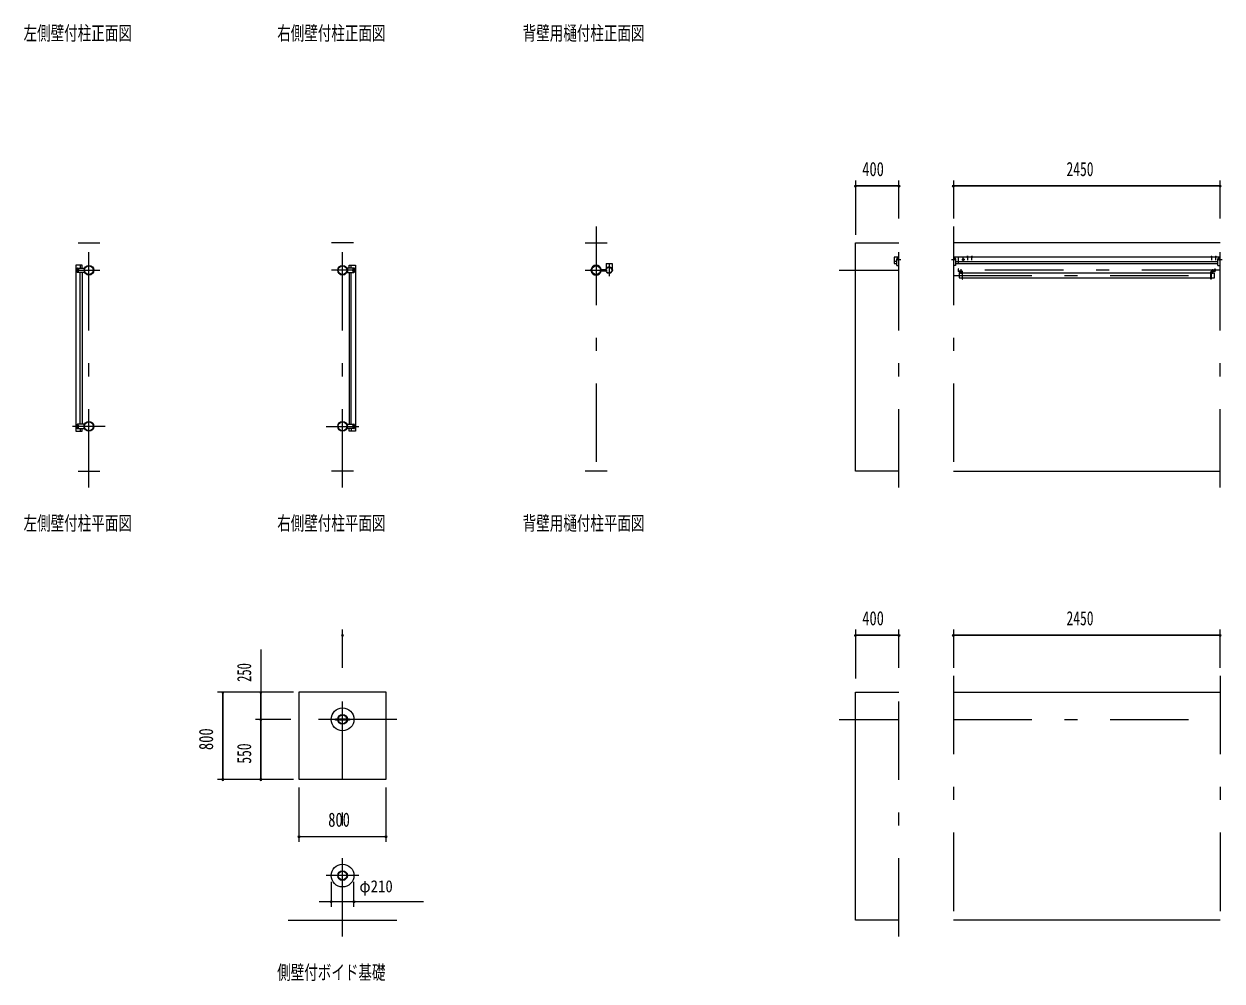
# Model space of a CAD drawing. Units: millimetres, scale not verified. Extents: x -26655 to 26659, y -10500 to 10500.
# Drawn here: x -26655 to -15650, y -8113 to 676 of the extents above; entities that cross this region are included whole.
import ezdxf
from ezdxf.enums import TextEntityAlignment as Align

# ---------------------------------------------------------------- set-up
doc = ezdxf.new("R2010")
doc.units = ezdxf.units.MM
doc.header["$LTSCALE"] = 60
doc.linetypes.add('USER3', pattern=[24, 12, -5, 2, -5])
for name, color, linetype, lineweight in [('0-2_1-05BOLD', 7, 'Continuous', 18), ('0-3_1-25CENTER', 3, 'USER3', 18), ('0-5_1-55DIM', 3, 'Continuous', 18)]:
    doc.layers.add(name, color=color, linetype=linetype, lineweight=lineweight)
doc.styles.add('ＭＳ ゴシック', font='')
doc.styles.get('ＭＳ ゴシック').set_extended_font_data('MS Gothic')

msp = doc.modelspace()

# ---------------------------------------------------------------- linework, layer by layer
at = {"layer": '0-2_1-05BOLD'}
for p, q in [((-26158.82, -1335.33), (-25958.83, -1335.33)), ((-23629.09, -1335.33), (-23829.09, -1335.33)), ((-21499.36, -1335.33), (-21299.36, -1335.33)), ((-15667.91, -1335.33), (-18117.91, -1335.33)), ((-26138.38, -1540.33), (-26138.38, -1565.33)), ((-26120.78, -1565.33), (-26120.78, -1540.33)), ((-23667.14, -1565.33), (-23667.14, -1540.33)), ((-23649.54, -1565.33), (-23649.54, -1540.33)), ((-21308.86, -1523.38), (-21308.86, -1575.81)), ((-18637.91, -1505.78), (-18662.91, -1505.78)), ((-18637.91, -1540.78), (-18637.91, -1480.28)), ((-18632.91, -1475.28), (-18617.91, -1475.28)), ((-18626.41, -1481.78), (-18622.71, -1481.78)), ((-18622.71, -1489.78), (-18626.41, -1489.78)), ((-18117.91, -1475.28), (-18102.91, -1475.28)), ((-15667.91, -1465.78), (-18113.62, -1465.78)), ((-18113.1, -1481.78), (-18109.41, -1481.78)), ((-18109.41, -1489.78), (-18113.1, -1489.78)), ((-18097.91, -1505.78), (-15687.9, -1505.78)), ((-18097.91, -1523.38), (-15687.9, -1523.38)), ((-18072.91, -1465.78), (-18072.91, -1523.38)), ((-18071.91, -1467.38), (-18072.91, -1467.38)), ((-18072.91, -1502.38), (-18071.91, -1502.38)), ((-18071.91, -1523.38), (-18071.91, -1465.78)), ((-17990.29, -1464.18), (-17990.29, -1460.68)), ((-17984.52, -1460.68), (-17984.52, -1464.18)), ((-17953.66, -1464.18), (-17953.66, -1465.78)), ((-17950.29, -1464.18), (-17950.29, -1460.68)), ((-17944.52, -1460.68), (-17944.52, -1464.18)), ((-15750.29, -1460.68), (-15750.29, -1464.18)), ((-15744.52, -1464.18), (-15744.52, -1460.68)), ((-15741.16, -1464.18), (-15741.16, -1465.78)), ((-15710.29, -1460.68), (-15710.29, -1464.18)), ((-15704.52, -1464.18), (-15704.52, -1460.68)), ((-15687.9, -1540.78), (-15687.9, -1480.28)), ((-15682.91, -1475.28), (-15667.91, -1475.28)), ((-15676.41, -1481.78), (-15672.71, -1481.78)), ((-15672.71, -1489.78), (-15676.41, -1489.78)), ((-26168.88, -1600.33), (-26168.88, -1570.33)), ((-26103.38, -1605.33), (-26163.88, -1605.33)), ((-26162.38, -1580.53), (-26162.38, -1576.83)), ((-26162.38, -1590.13), (-26162.38, -1593.83)), ((-26154.38, -1576.83), (-26154.38, -1580.53)), ((-26154.38, -1593.83), (-26154.38, -1590.13)), ((-26138.38, -2999.33), (-26138.38, -1605.33)), ((-26120.78, -1605.33), (-26120.78, -2999.33)), ((-23684.54, -1605.33), (-23624.04, -1605.33)), ((-23667.14, -1605.33), (-23667.14, -2999.33)), ((-23649.54, -2999.33), (-23649.54, -1605.33)), ((-23633.54, -1576.83), (-23633.54, -1580.53)), ((-23633.54, -1593.83), (-23633.54, -1590.13)), ((-23625.54, -1580.53), (-23625.54, -1576.83)), ((-23625.54, -1590.13), (-23625.54, -1593.83)), ((-23619.04, -1600.33), (-23619.04, -1570.33)), ((-21354.91, -1582.33), (-21308.7, -1582.33)), ((-21308.7, -1588.33), (-21354.91, -1588.33)), ((-21310.09, -1580.72), (-21353.44, -1580.72)), ((-21353.44, -1589.93), (-21310.09, -1589.93)), ((-18637.91, -1540.78), (-18617.91, -1540.78)), ((-18038.55, -1595.33), (-18068.15, -1595.33)), ((-18068.15, -1598.53), (-18038.55, -1598.53)), ((-15752.46, -1613.13), (-18033.35, -1613.13)), ((-15747.26, -1595.33), (-15717.66, -1595.33)), ((-15717.66, -1598.53), (-15747.26, -1598.53)), ((-15687.9, -1540.78), (-15667.91, -1540.78)), ((-18033.35, -1655.83), (-15752.46, -1655.83)), ((-26168.88, -3004.33), (-26168.88, -3034.33)), ((-26163.88, -3039.33), (-26103.38, -3039.33)), ((-26162.38, -3014.53), (-26162.38, -3010.83)), ((-26162.38, -3024.13), (-26162.38, -3027.83)), ((-26154.38, -3010.83), (-26154.38, -3014.53)), ((-26154.38, -3027.83), (-26154.38, -3024.13)), ((-26138.38, -3039.33), (-26138.38, -3064.33)), ((-23684.54, -2999.33), (-23624.04, -2999.33)), ((-23649.54, -3039.33), (-23649.54, -3064.33)), ((-23633.54, -3010.83), (-23633.54, -3014.53)), ((-23633.54, -3027.83), (-23633.54, -3024.13)), ((-23625.54, -3014.53), (-23625.54, -3010.83)), ((-23625.54, -3024.13), (-23625.54, -3027.83)), ((-23619.04, -3004.33), (-23619.04, -3034.33)), ((-26158.82, -3430.33), (-25958.83, -3430.33)), ((-23629.09, -3430.33), (-23829.09, -3430.33)), ((-21299.36, -3430.33), (-21499.36, -3430.33)), ((-18617.91, -3430.33), (-19017.91, -3430.33)), ((-18117.91, -3430.33), (-15667.91, -3430.33)), ((-18117.91, -5460.33), (-15667.91, -5460.33)), ((-23768.91, -5703.83), (-23689.27, -5703.83)), ((-23689.27, -5716.83), (-23768.91, -5716.83)), ((-23685.02, -5703.83), (-23664.09, -5703.83)), ((-24229.09, -7555.33), (-23229.09, -7555.33)), ((-18617.91, -7555.33), (-19017.9, -7555.33)), ((-15667.91, -7555.33), (-18117.91, -7555.33))]:
    msp.add_line(p, q, dxfattribs=at)
for points in [[(-19017.91, -3430.33), (-19017.91, -1335.33), (-18617.91, -1335.33)], [(-26120.78, -1540.33), (-26178.38, -1540.33), (-26178.38, -3064.33), (-26120.78, -3064.33), (-26120.78, -3039.33)], [(-23667.14, -1540.33), (-23609.54, -1540.33), (-23609.54, -3064.33), (-23667.14, -3064.33), (-23667.14, -3039.33)], [(-21308.86, -1523.38), (-21253.86, -1523.38), (-21253.86, -1575.81)], [(-18617.91, -1465.78), (-18662.91, -1465.78), (-18662.91, -1523.38), (-18637.91, -1523.38)], [(-18617.91, -1480), (-18622.91, -1482.89), (-18622.91, -1488.67), (-18617.91, -1491.55)], [(-18117.91, -1491.55), (-18112.91, -1488.67), (-18112.91, -1482.89), (-18117.9, -1480)], [(-18097.91, -1480.28), (-18097.91, -1540.78), (-18117.91, -1540.78)], [(-17993.66, -1465.78), (-17993.66, -1464.18), (-17981.16, -1464.18), (-17981.16, -1465.78)], [(-17981.63, -1464.18), (-17981.63, -1460.68), (-17982.51, -1460.18), (-17992.31, -1460.18), (-17993.18, -1460.68), (-17993.18, -1464.18)], [(-17953.66, -1464.18), (-17941.16, -1464.18), (-17941.16, -1465.78)], [(-17941.63, -1464.18), (-17941.63, -1460.68), (-17942.51, -1460.18), (-17952.31, -1460.18), (-17953.18, -1460.68), (-17953.18, -1464.18)], [(-15741.16, -1464.18), (-15753.66, -1464.18), (-15753.66, -1465.78)], [(-15753.18, -1464.18), (-15753.18, -1460.68), (-15752.31, -1460.18), (-15742.51, -1460.18), (-15741.63, -1460.68), (-15741.63, -1464.18)], [(-15701.15, -1465.78), (-15701.15, -1464.18), (-15713.66, -1464.18), (-15713.66, -1465.78)], [(-15713.18, -1464.18), (-15713.18, -1460.68), (-15712.3, -1460.18), (-15702.51, -1460.18), (-15701.63, -1460.68), (-15701.63, -1464.18)], [(-15667.91, -1480), (-15672.91, -1482.89), (-15672.91, -1488.67), (-15667.91, -1491.55)], [(-26163.88, -1565.33), (-26103.38, -1565.33), (-26103.38, -1605.33)], [(-23624.04, -1565.33), (-23684.54, -1565.33), (-23684.54, -1605.33)], [(-18070.16, -1593.33), (-18070.16, -1573.33), (-18073.35, -1573.33), (-18073.35, -1593.33)], [(-18036.55, -1613.13), (-18065.4, -1613.13), (-18065.4, -1655.83), (-18036.55, -1655.83)], [(-18036.56, -1600.53), (-18036.56, -1666.33), (-18033.35, -1666.33), (-18033.35, -1600.53)], [(-15749.26, -1600.53), (-15749.26, -1666.33), (-15752.46, -1666.33), (-15752.46, -1600.53)], [(-15749.26, -1655.83), (-15720.41, -1655.83), (-15720.41, -1613.13), (-15749.26, -1613.13)], [(-15715.65, -1593.33), (-15715.65, -1573.33), (-15712.46, -1573.33), (-15712.46, -1593.33)], [(-26103.38, -3039.33), (-26103.38, -2999.33), (-26163.88, -2999.33)], [(-23624.04, -3039.33), (-23684.54, -3039.33), (-23684.54, -2999.33)], [(-19017.9, -7555.33), (-19017.9, -5460.33), (-18617.91, -5460.33)], [(-23773.17, -5716.83), (-23794.09, -5716.83), (-23794.09, -5703.83), (-23773.17, -5703.83)], [(-23664.09, -5703.83), (-23664.09, -5716.83), (-23685.02, -5716.83)]]:
    msp.add_lwpolyline(points, dxfattribs=at)
for points in [[(-18031.91, -1488.67), (-18026.91, -1491.55), (-18021.91, -1488.67), (-18021.91, -1482.89), (-18026.91, -1480), (-18031.91, -1482.89)], [(-26155.49, -1580.33), (-26161.26, -1580.33), (-26164.15, -1585.33), (-26161.27, -1590.33), (-26155.49, -1590.33), (-26152.6, -1585.33)], [(-23632.42, -1590.33), (-23635.31, -1585.33), (-23632.42, -1580.33), (-23626.66, -1580.33), (-23623.77, -1585.33), (-23626.66, -1590.33)], [(-26155.49, -3024.33), (-26161.26, -3024.33), (-26164.15, -3019.33), (-26161.27, -3014.33), (-26155.49, -3014.33), (-26152.6, -3019.33)], [(-23632.42, -3024.33), (-23626.66, -3024.33), (-23623.77, -3019.33), (-23626.66, -3014.33), (-23632.42, -3014.33), (-23635.31, -3019.33)], [(-23329.09, -5460.33), (-24129.09, -5460.33), (-24129.09, -6260.33), (-23329.09, -6260.33)]]:
    msp.add_lwpolyline(points, close=True, dxfattribs=at)
for centre, radius in [((-18026.91, -1485.78), 6.25), ((-18026.91, -1485.78), 4.9), ((-26158.38, -1585.33), 6.25), ((-26158.38, -1585.33), 4.9), ((-26058.82, -1585.33), 44.55), ((-26058.82, -1585.33), 40.35), ((-23729.09, -1585.33), 44.55), ((-23729.09, -1585.33), 40.35), ((-23629.54, -1585.33), 6.25), ((-23629.54, -1585.33), 4.9), ((-21447.76, -1585.33), 2.25), ((-21399.36, -1585.33), 44.55), ((-21399.36, -1585.33), 40.35), ((-21281.36, -1585.33), 27.5), ((-21250.01, -1585.33), 2.25), ((-26158.38, -3019.33), 6.25), ((-26158.38, -3019.33), 4.9), ((-26058.83, -3019.33), 44.55), ((-26058.83, -3019.33), 40.35), ((-23729.09, -3019.33), 44.55), ((-23729.09, -3019.33), 40.35), ((-23629.54, -3019.33), 6.25), ((-23629.54, -3019.33), 4.9), ((-23729.09, -5710.33), 105), ((-23729.09, -5710.33), 44.55), ((-23729.09, -5710.33), 40.35), ((-23729.09, -7144.33), 105), ((-23729.09, -7144.33), 44.55), ((-23729.09, -7144.33), 40.35)]:
    msp.add_circle(centre, radius, dxfattribs=at)
for centre, radius, start, end in [((-21399.36, -1585.33), 46.15, 5.72713, 180.00108), ((-18632.91, -1480.28), 5, 90, 180), ((-18626.41, -1485.78), 4, 90, 270), ((-18617.91, -1485.78), 6.25, 90, 270), ((-18617.91, -1485.78), 4.9, 90, 270), ((-18117.91, -1485.78), 6.25, 270, 90), ((-18117.91, -1485.78), 4.9, 270, 90), ((-18109.41, -1485.78), 4, 270, 90), ((-18102.91, -1480.28), 5, 0, 90), ((-17991.74, -1462.49), 2.32, 51.45377, 90), ((-17987.41, -1468.69), 8.51, 70.16867, 109.82912), ((-17983.08, -1462.5), 2.32, 90, 128.53143), ((-17951.74, -1462.49), 2.32, 51.45377, 90), ((-17947.41, -1468.69), 8.51, 70.16867, 109.82912), ((-17943.08, -1462.5), 2.32, 90, 128.53143), ((-15751.74, -1462.49), 2.32, 51.45377, 90), ((-15747.41, -1468.69), 8.51, 70.16867, 109.82912), ((-15743.08, -1462.5), 2.32, 90, 128.53143), ((-15711.73, -1462.49), 2.32, 51.45377, 90), ((-15707.41, -1468.69), 8.51, 70.16867, 109.82912), ((-15703.08, -1462.5), 2.32, 90, 128.53143), ((-15682.91, -1480.28), 5, 90, 180), ((-15676.41, -1485.78), 4, 90, 270), ((-15667.91, -1485.78), 6.25, 90, 270), ((-15667.91, -1485.78), 4.9, 90, 270), ((-26163.88, -1570.33), 5, 90, 180), ((-26163.88, -1600.33), 5, 180, 270), ((-26158.38, -1576.83), 4, 0, 180), ((-26158.38, -1593.83), 4, 180, 0), ((-23629.54, -1576.83), 4, 0, 180), ((-23629.54, -1593.83), 4, 180, 0), ((-23624.04, -1570.33), 5, 0, 90), ((-23624.04, -1600.33), 5, 270, 0), ((-21447.76, -1585.33), 3.85, 52.09248, 0), ((-21399.36, -1585.33), 46.15, 183.78915, 354.28163), ((-21281.36, -1585.33), 29.1, 0, 170.90512), ((-21281.36, -1585.33), 29.1, 189.09488, 252.80957), ((-21281.36, -1602.73), 44.9, 109.58864, 127.76454), ((-21281.36, -1585.33), 29.1, 287.19043, 354.06984), ((-21281.36, -1602.73), 44.9, 52.23546, 70.41136), ((-21250.01, -1585.33), 3.85, 180, 128.65778), ((-18068.15, -1593.33), 5.2, 180, 270), ((-18068.15, -1593.33), 2, 180, 270), ((-18038.55, -1600.53), 5.2, 0, 90), ((-18038.55, -1600.53), 2, 0, 90), ((-15747.26, -1600.53), 5.2, 90, 180), ((-15747.26, -1600.53), 2, 90, 180), ((-15717.66, -1593.33), 2, 270, 0), ((-15717.66, -1593.33), 5.2, 270, 0), ((-26163.88, -3004.33), 5, 90, 180), ((-26163.88, -3034.33), 5, 180, 270), ((-26158.38, -3010.83), 4, 0, 180), ((-26158.38, -3027.83), 4, 180, 0), ((-23629.54, -3010.83), 4, 0, 180), ((-23629.54, -3027.83), 4, 180, 0), ((-23624.04, -3004.33), 5, 0, 90), ((-23624.04, -3034.33), 5, 270, 0)]:
    msp.add_arc(centre, radius, start, end, dxfattribs=at)
at = {"layer": '0-3_1-25CENTER'}
for p, q in [((-26058.82, -3580.33), (-26058.82, -1185.33)), ((-23729.09, -3580.33), (-23729.09, -1185.33)), ((-21399.36, -1185.33), (-21399.36, -3580.33)), ((-18617.91, -3580.33), (-18617.91, -1185.33)), ((-18117.91, -1185.33), (-18117.91, -3580.33)), ((-15667.91, -3580.33), (-15667.91, -1185.33)), ((-21281.36, -1530.33), (-21281.36, -1640.33)), ((-18635.41, -1485.78), (-18600.41, -1485.78)), ((-18135.41, -1485.78), (-18100.41, -1485.78)), ((-18039.41, -1485.78), (-18014.41, -1485.78)), ((-18026.91, -1505.78), (-18026.91, -1465.78)), ((-17987.41, -1457.76), (-17987.41, -1492.64)), ((-17947.41, -1492.64), (-17947.41, -1457.76)), ((-15747.41, -1457.76), (-15747.41, -1492.64)), ((-15707.41, -1492.64), (-15707.41, -1457.76)), ((-15685.41, -1485.78), (-15650.41, -1485.78)), ((-26158.82, -1585.33), (-25958.83, -1585.33)), ((-26158.38, -1567.83), (-26158.38, -1602.83)), ((-23629.09, -1585.33), (-23829.09, -1585.33)), ((-23629.54, -1567.83), (-23629.54, -1602.83)), ((-21499.36, -1585.33), (-21299.36, -1585.33)), ((-21331.84, -1596.09), (-21331.84, -1574.56)), ((-19167.91, -1585.33), (-18617.91, -1585.33)), ((-15667.91, -1585.33), (-18117.91, -1585.33)), ((-18117.91, -1634.48), (-15667.91, -1634.48)), ((-18048.35, -1576.33), (-18048.35, -1618.13)), ((-15737.46, -1576.33), (-15737.46, -1618.13)), ((-25908.83, -3019.33), (-26208.83, -3019.33)), ((-26158.38, -3036.83), (-26158.38, -3001.83)), ((-23879.09, -3019.33), (-23579.09, -3019.33)), ((-23629.54, -3036.83), (-23629.54, -3001.83)), ((-23729.09, -7705.33), (-23729.09, -5310.33)), ((-18617.91, -7705.33), (-18617.91, -5310.33)), ((-18117.91, -5310.33), (-18117.91, -7705.33)), ((-15667.91, -5310.33), (-15667.91, -7705.33)), ((-23229.09, -5710.33), (-24229.09, -5710.33)), ((-19167.91, -5710.33), (-18617.91, -5710.33)), ((-18117.91, -5710.33), (-15667.91, -5710.33)), ((-23579.09, -7144.33), (-23879.09, -7144.33))]:
    msp.add_line(p, q, dxfattribs=at)
at = {"layer": '0-5_1-55DIM'}
for p, q in [((-19017.91, -760.33), (-19017.91, -1260.33)), ((-18617.91, -1110.33), (-18617.91, -760.33)), ((-18117.91, -760.33), (-18117.91, -1110.33)), ((-15667.91, -1110.33), (-15667.91, -760.33)), ((-19007.91, -810.33), (-19027.91, -810.33)), ((-19017.91, -810.33), (-18617.91, -810.33)), ((-18617.91, -810.33), (-19017.91, -810.33)), ((-18607.91, -810.33), (-18627.91, -810.33)), ((-18107.91, -810.33), (-18127.91, -810.33)), ((-18117.91, -810.33), (-15667.91, -810.33)), ((-15667.91, -810.33), (-18117.91, -810.33)), ((-15657.91, -810.33), (-15677.91, -810.33)), ((-23719.09, -4935.33), (-23739.09, -4935.33)), ((-23729.09, -5235.33), (-23729.09, -4885.33)), ((-19007.9, -4935.33), (-19027.9, -4935.33)), ((-19017.9, -4885.33), (-19017.9, -5335.33)), ((-19017.9, -4935.33), (-18617.91, -4935.33)), ((-18617.91, -4935.33), (-19017.9, -4935.33)), ((-18607.91, -4935.33), (-18627.91, -4935.33)), ((-18617.91, -5235.33), (-18617.91, -4885.33)), ((-18107.91, -4935.33), (-18127.91, -4935.33)), ((-18117.91, -4885.33), (-18117.91, -5235.33)), ((-18117.91, -4935.33), (-15667.91, -4935.33)), ((-15667.91, -4935.33), (-18117.91, -4935.33)), ((-15657.91, -4935.33), (-15677.91, -4935.33)), ((-15667.91, -5235.33), (-15667.91, -4885.33)), ((-24479.09, -5067.83), (-24479.09, -6260.33)), ((-24179.09, -5460.33), (-24879.09, -5460.33)), ((-24819.09, -5460.33), (-24839.09, -5460.33)), ((-24829.09, -6260.33), (-24829.09, -5460.33)), ((-24829.09, -5460.33), (-24829.09, -6260.33)), ((-24469.09, -5460.33), (-24489.09, -5460.33)), ((-24479.09, -5710.33), (-24479.09, -5460.33)), ((-24204.08, -5710.33), (-24529.1, -5710.33)), ((-24469.09, -5710.33), (-24489.09, -5710.33)), ((-24479.09, -6260.33), (-24479.09, -5710.33)), ((-24879.09, -6260.33), (-24179.09, -6260.33)), ((-24819.09, -6260.33), (-24839.09, -6260.33)), ((-24469.09, -6260.33), (-24489.09, -6260.33)), ((-24129.09, -6335.33), (-24129.09, -6835.33)), ((-23329.09, -6835.33), (-23329.09, -6335.33)), ((-24119.09, -6785.33), (-24139.09, -6785.33)), ((-24129.09, -6785.33), (-23329.09, -6785.33)), ((-24129.09, -6785.33), (-23329.09, -6785.33)), ((-23319.09, -6785.33), (-23339.09, -6785.33)), ((-23834.09, -7201.74), (-23834.09, -7431.32)), ((-23624.09, -7431.32), (-23624.09, -7201.74)), ((-23942.74, -7381.32), (-22986.59, -7381.32)), ((-23824.09, -7381.32), (-23844.09, -7381.32)), ((-23614.09, -7381.32), (-23634.09, -7381.32))]:
    msp.add_line(p, q, dxfattribs=at)
for centre in [(-19017.91, -810.33), (-18617.91, -810.33), (-18117.91, -810.33), (-15667.91, -810.33), (-23729.09, -4935.33), (-19017.9, -4935.33), (-18617.91, -4935.33), (-18117.91, -4935.33), (-15667.91, -4935.33), (-24829.09, -5460.33), (-24479.09, -5460.33), (-24479.09, -5710.33), (-24829.09, -6260.33), (-24479.09, -6260.33), (-24129.09, -6785.33), (-23329.09, -6785.33), (-23834.09, -7381.32), (-23624.09, -7381.32)]:
    msp.add_arc(centre, 10, 180, 0, dxfattribs=at)

# ---------------------------------------------------------------- texts
at = {"layer": '0-5_1-55DIM', "color": 7, "style": 'ＭＳ ゴシック'}
for s, height, width, p in [('左側壁付柱正面図', 130.2, 0.7, (-26658.83, 487.44)), ('右側壁付柱正面図', 130.2, 0.7, (-24329.09, 487.44)), ('背壁用樋付柱正面図', 130.2, 0.7, (-22074.36, 487.44)), ('400', 130.2, 0.75, (-18955.53, -760.33)), ('2450', 130.2, 0.7, (-17078.91, -760.33)), ('左側壁付柱平面図', 130.2, 0.7, (-26658.83, -4012.56)), ('右側壁付柱平面図', 130.2, 0.7, (-24329.09, -4012.56)), ('背壁用樋付柱平面図', 130.2, 0.7, (-22074.36, -4012.56)), ('400', 130.2, 0.75, (-18955.53, -4885.33)), ('2450', 130.2, 0.7, (-17078.91, -4885.33)), ('800', 130.2, 0.75, (-23860.5, -6735.33)), ('φ210', 110.7, 0.9, (-23574.09, -7331.32)), ('側壁付ボイド基礎', 130.2, 0.7, (-24329.09, -8137.56))]:
    msp.add_text(s, height=height, dxfattribs=dict(at, width=width)).set_placement(p, align=Align.BOTTOM_LEFT)
for s, width, p in [('250', 0.65, (-24529.09, -5365.91)), ('800', 0.75, (-24879.09, -5991.73)), ('550', 0.7, (-24529.09, -6116.82))]:
    msp.add_text(s, height=130.2, rotation=90, dxfattribs=dict(at, width=width)).set_placement(p, align=Align.BOTTOM_LEFT)

doc.saveas('drawing.dxf')
